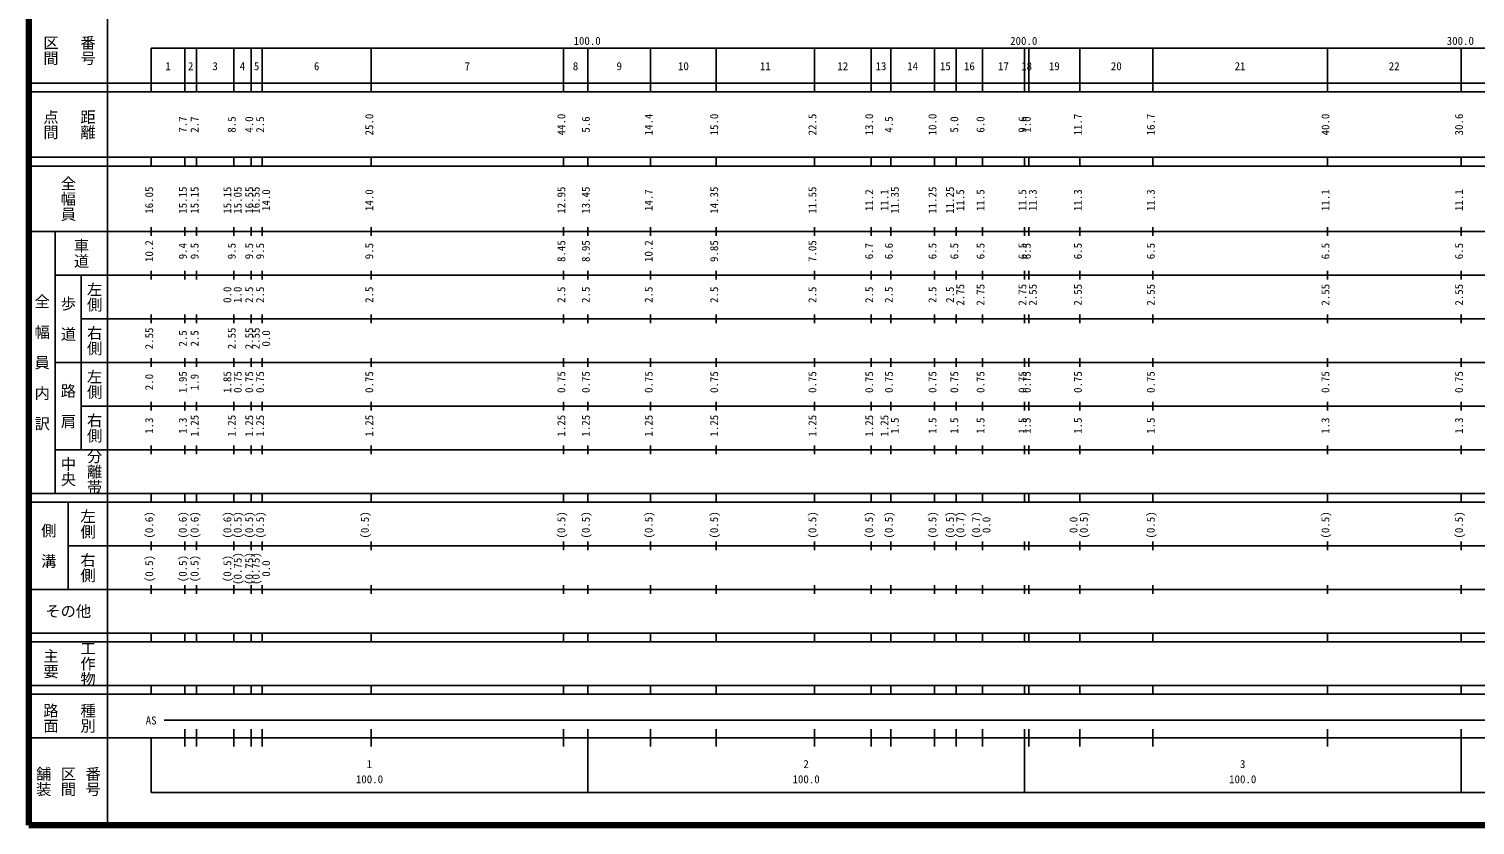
# Model space of a CAD drawing. Units: millimetres, scale not verified. Extents: x 40000 to 680000, y 20000 to 380000.
# Drawn here: x 40000 to 371218, y 20000 to 202409 of the extents above; entities that cross this region are included whole.
import ezdxf
from ezdxf.enums import TextEntityAlignment as Align

# ---------------------------------------------------------------- set-up
doc = ezdxf.new("R2010")
doc.units = ezdxf.units.MM
doc.header["$LTSCALE"] = 1000
doc.layers.add('M-TTL', color=2, linetype='Continuous', lineweight=140)
doc.layers.add('M-TTL-BAND', color=7, linetype='Continuous', lineweight=25)
doc.styles.add('@ＭＳ ゴシック', font='')
doc.styles.add('ＭＳ ゴシック', font='')
doc.styles.get('@ＭＳ ゴシック').set_extended_font_data('@MS Gothic')
doc.styles.get('ＭＳ ゴシック').set_extended_font_data('MS Gothic')

msp = doc.modelspace()

# ---------------------------------------------------------------- linework, layer by layer
at = {"layer": 'M-TTL'}
for p, q in [((40000, 380000), (40000, 20000)), ((40000, 20000), (680000, 20000))]:
    msp.add_line(p, q, dxfattribs=at)
at = {"layer": 'M-TTL-BAND'}
for p, q in [((58000, 370000), (58000, 20000)), ((68000, 198000), (579000, 198000)), ((68000, 198000), (68000, 188000)), ((75700, 188000), (75700, 198000)), ((78400, 188000), (78400, 198000)), ((86900, 188000), (86900, 198000)), ((90900, 188000), (90900, 198000)), ((93400, 188000), (93400, 198000)), ((118400, 188000), (118400, 198000)), ((162400, 188000), (162400, 198000)), ((168000, 188000), (168000, 198000)), ((182400, 188000), (182400, 198000)), ((197400, 188000), (197400, 198000)), ((219900, 188000), (219900, 198000)), ((232900, 188000), (232900, 198000)), ((237400, 188000), (237400, 198000)), ((247400, 188000), (247400, 198000)), ((252400, 188000), (252400, 198000)), ((258400, 188000), (258400, 198000)), ((268000, 188000), (268000, 198000)), ((269000, 188000), (269000, 198000)), ((280700, 188000), (280700, 198000)), ((297400, 188000), (297400, 198000)), ((337400, 188000), (337400, 198000)), ((368000, 188000), (368000, 198000)), ((40000, 190000), (579000, 190000)), ((40000, 188000), (579000, 188000)), ((40000, 173000), (579000, 173000)), ((68000, 171000), (68000, 173000)), ((75700, 171000), (75700, 173000)), ((78400, 171000), (78400, 173000)), ((86900, 171000), (86900, 173000)), ((90900, 171000), (90900, 173000)), ((93400, 171000), (93400, 173000)), ((118400, 171000), (118400, 173000)), ((162400, 171000), (162400, 173000)), ((168000, 171000), (168000, 173000)), ((182400, 171000), (182400, 173000)), ((197400, 171000), (197400, 173000)), ((219900, 171000), (219900, 173000)), ((232900, 171000), (232900, 173000)), ((237400, 171000), (237400, 173000)), ((247400, 171000), (247400, 173000)), ((252400, 171000), (252400, 173000)), ((258400, 171000), (258400, 173000)), ((268000, 171000), (268000, 173000)), ((269000, 171000), (269000, 173000)), ((280700, 171000), (280700, 173000)), ((297400, 171000), (297400, 173000)), ((337400, 171000), (337400, 173000)), ((368000, 171000), (368000, 173000)), ((40000, 171000), (579000, 171000)), ((40000, 156000), (579000, 156000)), ((46000, 96000), (46000, 156000)), ((68000, 155000), (68000, 157000)), ((75700, 155000), (75700, 157000)), ((78400, 155000), (78400, 157000)), ((86900, 155000), (86900, 157000)), ((90900, 155000), (90900, 157000)), ((93400, 155000), (93400, 157000)), ((118400, 155000), (118400, 157000)), ((162400, 155000), (162400, 157000)), ((168000, 155000), (168000, 157000)), ((182400, 155000), (182400, 157000)), ((197400, 155000), (197400, 157000)), ((219900, 155000), (219900, 157000)), ((232900, 155000), (232900, 157000)), ((237400, 155000), (237400, 157000)), ((247400, 155000), (247400, 157000)), ((252400, 155000), (252400, 157000)), ((258400, 155000), (258400, 157000)), ((268000, 155000), (268000, 157000)), ((269000, 155000), (269000, 157000)), ((280700, 155000), (280700, 157000)), ((297400, 155000), (297400, 157000)), ((337400, 155000), (337400, 157000)), ((368000, 155000), (368000, 157000)), ((46000, 146000), (579000, 146000)), ((52000, 146000), (52000, 106000)), ((68000, 145000), (68000, 147000)), ((75700, 145000), (75700, 147000)), ((78400, 145000), (78400, 147000)), ((86900, 145000), (86900, 147000)), ((90900, 145000), (90900, 147000)), ((93400, 145000), (93400, 147000)), ((118400, 145000), (118400, 147000)), ((162400, 145000), (162400, 147000)), ((168000, 145000), (168000, 147000)), ((182400, 145000), (182400, 147000)), ((197400, 145000), (197400, 147000)), ((219900, 145000), (219900, 147000)), ((232900, 145000), (232900, 147000)), ((237400, 145000), (237400, 147000)), ((247400, 145000), (247400, 147000)), ((252400, 145000), (252400, 147000)), ((258400, 145000), (258400, 147000)), ((268000, 145000), (268000, 147000)), ((269000, 145000), (269000, 147000)), ((280700, 145000), (280700, 147000)), ((297400, 145000), (297400, 147000)), ((337400, 145000), (337400, 147000)), ((368000, 145000), (368000, 147000)), ((52000, 136000), (579000, 136000)), ((68000, 135000), (68000, 137000)), ((75700, 135000), (75700, 137000)), ((78400, 135000), (78400, 137000)), ((86900, 135000), (86900, 137000)), ((90900, 135000), (90900, 137000)), ((93400, 135000), (93400, 137000)), ((118400, 135000), (118400, 137000)), ((162400, 135000), (162400, 137000)), ((168000, 135000), (168000, 137000)), ((182400, 135000), (182400, 137000)), ((197400, 135000), (197400, 137000)), ((219900, 135000), (219900, 137000)), ((232900, 135000), (232900, 137000)), ((237400, 135000), (237400, 137000)), ((247400, 135000), (247400, 137000)), ((252400, 135000), (252400, 137000)), ((258400, 135000), (258400, 137000)), ((268000, 135000), (268000, 137000)), ((269000, 135000), (269000, 137000)), ((280700, 135000), (280700, 137000)), ((297400, 135000), (297400, 137000)), ((337400, 135000), (337400, 137000)), ((368000, 135000), (368000, 137000)), ((46000, 126000), (579000, 126000)), ((68000, 125000), (68000, 127000)), ((75700, 125000), (75700, 127000)), ((78400, 125000), (78400, 127000)), ((86900, 125000), (86900, 127000)), ((90900, 125000), (90900, 127000)), ((93400, 125000), (93400, 127000)), ((118400, 125000), (118400, 127000)), ((162400, 125000), (162400, 127000)), ((168000, 125000), (168000, 127000)), ((182400, 125000), (182400, 127000)), ((197400, 125000), (197400, 127000)), ((219900, 125000), (219900, 127000)), ((232900, 125000), (232900, 127000)), ((237400, 125000), (237400, 127000)), ((247400, 125000), (247400, 127000)), ((252400, 125000), (252400, 127000)), ((258400, 125000), (258400, 127000)), ((268000, 125000), (268000, 127000)), ((269000, 125000), (269000, 127000)), ((280700, 125000), (280700, 127000)), ((297400, 125000), (297400, 127000)), ((337400, 125000), (337400, 127000)), ((368000, 125000), (368000, 127000)), ((52000, 116000), (579000, 116000)), ((68000, 115000), (68000, 117000)), ((75700, 115000), (75700, 117000)), ((78400, 115000), (78400, 117000)), ((86900, 115000), (86900, 117000)), ((90900, 115000), (90900, 117000)), ((93400, 115000), (93400, 117000)), ((118400, 115000), (118400, 117000)), ((162400, 115000), (162400, 117000)), ((168000, 115000), (168000, 117000)), ((182400, 115000), (182400, 117000)), ((197400, 115000), (197400, 117000)), ((219900, 115000), (219900, 117000)), ((232900, 115000), (232900, 117000)), ((237400, 115000), (237400, 117000)), ((247400, 115000), (247400, 117000)), ((252400, 115000), (252400, 117000)), ((258400, 115000), (258400, 117000)), ((268000, 115000), (268000, 117000)), ((269000, 115000), (269000, 117000)), ((280700, 115000), (280700, 117000)), ((297400, 115000), (297400, 117000)), ((337400, 115000), (337400, 117000)), ((368000, 115000), (368000, 117000)), ((46000, 106000), (579000, 106000)), ((68000, 105000), (68000, 107000)), ((75700, 105000), (75700, 107000)), ((78400, 105000), (78400, 107000)), ((86900, 105000), (86900, 107000)), ((90900, 105000), (90900, 107000)), ((93400, 105000), (93400, 107000)), ((118400, 105000), (118400, 107000)), ((162400, 105000), (162400, 107000)), ((168000, 105000), (168000, 107000)), ((182400, 105000), (182400, 107000)), ((197400, 105000), (197400, 107000)), ((219900, 105000), (219900, 107000)), ((232900, 105000), (232900, 107000)), ((237400, 105000), (237400, 107000)), ((247400, 105000), (247400, 107000)), ((252400, 105000), (252400, 107000)), ((258400, 105000), (258400, 107000)), ((268000, 105000), (268000, 107000)), ((269000, 105000), (269000, 107000)), ((280700, 105000), (280700, 107000)), ((297400, 105000), (297400, 107000)), ((337400, 105000), (337400, 107000)), ((368000, 105000), (368000, 107000)), ((40000, 96000), (579000, 96000)), ((40000, 94000), (579000, 94000)), ((49000, 94000), (49000, 74000)), ((68000, 94000), (68000, 96000)), ((75700, 94000), (75700, 96000)), ((78400, 94000), (78400, 96000)), ((86900, 94000), (86900, 96000)), ((90900, 94000), (90900, 96000)), ((93400, 94000), (93400, 96000)), ((118400, 94000), (118400, 96000)), ((162400, 94000), (162400, 96000)), ((168000, 94000), (168000, 96000)), ((182400, 94000), (182400, 96000)), ((197400, 94000), (197400, 96000)), ((219900, 94000), (219900, 96000)), ((232900, 94000), (232900, 96000)), ((237400, 94000), (237400, 96000)), ((247400, 94000), (247400, 96000)), ((252400, 94000), (252400, 96000)), ((258400, 94000), (258400, 96000)), ((268000, 94000), (268000, 96000)), ((269000, 94000), (269000, 96000)), ((280700, 94000), (280700, 96000)), ((297400, 94000), (297400, 96000)), ((337400, 94000), (337400, 96000)), ((368000, 94000), (368000, 96000)), ((49000, 84000), (579000, 84000)), ((68000, 83000), (68000, 85000)), ((75700, 83000), (75700, 85000)), ((78400, 83000), (78400, 85000)), ((86900, 83000), (86900, 85000)), ((90900, 83000), (90900, 85000)), ((93400, 83000), (93400, 85000)), ((118400, 83000), (118400, 85000)), ((162400, 83000), (162400, 85000)), ((168000, 83000), (168000, 85000)), ((182400, 83000), (182400, 85000)), ((197400, 83000), (197400, 85000)), ((219900, 83000), (219900, 85000)), ((232900, 83000), (232900, 85000)), ((237400, 83000), (237400, 85000)), ((247400, 83000), (247400, 85000)), ((252400, 83000), (252400, 85000)), ((258400, 83000), (258400, 85000)), ((268000, 83000), (268000, 85000)), ((269000, 83000), (269000, 85000)), ((280700, 83000), (280700, 85000)), ((297400, 83000), (297400, 85000)), ((337400, 83000), (337400, 85000)), ((368000, 83000), (368000, 85000)), ((40000, 74000), (579000, 74000)), ((68000, 73000), (68000, 75000)), ((75700, 73000), (75700, 75000)), ((78400, 73000), (78400, 75000)), ((86900, 73000), (86900, 75000)), ((90900, 73000), (90900, 75000)), ((93400, 73000), (93400, 75000)), ((118400, 73000), (118400, 75000)), ((162400, 73000), (162400, 75000)), ((168000, 73000), (168000, 75000)), ((182400, 73000), (182400, 75000)), ((197400, 73000), (197400, 75000)), ((219900, 73000), (219900, 75000)), ((232900, 73000), (232900, 75000)), ((237400, 73000), (237400, 75000)), ((247400, 73000), (247400, 75000)), ((252400, 73000), (252400, 75000)), ((258400, 73000), (258400, 75000)), ((268000, 73000), (268000, 75000)), ((269000, 73000), (269000, 75000)), ((280700, 73000), (280700, 75000)), ((297400, 73000), (297400, 75000)), ((337400, 73000), (337400, 75000)), ((368000, 73000), (368000, 75000)), ((40000, 64000), (579000, 64000)), ((68000, 62000), (68000, 64000)), ((75700, 62000), (75700, 64000)), ((78400, 62000), (78400, 64000)), ((86900, 62000), (86900, 64000)), ((90900, 62000), (90900, 64000)), ((93400, 62000), (93400, 64000)), ((118400, 62000), (118400, 64000)), ((162400, 62000), (162400, 64000)), ((168000, 62000), (168000, 64000)), ((182400, 62000), (182400, 64000)), ((197400, 62000), (197400, 64000)), ((219900, 62000), (219900, 64000)), ((232900, 62000), (232900, 64000)), ((237400, 62000), (237400, 64000)), ((247400, 62000), (247400, 64000)), ((252400, 62000), (252400, 64000)), ((258400, 62000), (258400, 64000)), ((268000, 62000), (268000, 64000)), ((269000, 62000), (269000, 64000)), ((280700, 62000), (280700, 64000)), ((297400, 62000), (297400, 64000)), ((337400, 62000), (337400, 64000)), ((368000, 62000), (368000, 64000)), ((40000, 62000), (579000, 62000)), ((40000, 52000), (579000, 52000)), ((40000, 50000), (579000, 50000)), ((68000, 50000), (68000, 52000)), ((75700, 50000), (75700, 52000)), ((78400, 50000), (78400, 52000)), ((86900, 50000), (86900, 52000)), ((90900, 50000), (90900, 52000)), ((93400, 50000), (93400, 52000)), ((118400, 50000), (118400, 52000)), ((162400, 50000), (162400, 52000)), ((168000, 50000), (168000, 52000)), ((182400, 50000), (182400, 52000)), ((197400, 50000), (197400, 52000)), ((219900, 50000), (219900, 52000)), ((232900, 50000), (232900, 52000)), ((237400, 50000), (237400, 52000)), ((247400, 50000), (247400, 52000)), ((252400, 50000), (252400, 52000)), ((258400, 50000), (258400, 52000)), ((268000, 50000), (268000, 52000)), ((269000, 50000), (269000, 52000)), ((280700, 50000), (280700, 52000)), ((297400, 50000), (297400, 52000)), ((337400, 50000), (337400, 52000)), ((368000, 50000), (368000, 52000)), ((71000, 44000), (565000, 44000)), ((40000, 40000), (579000, 40000)), ((68000, 40000), (68000, 27500)), ((75700, 38000), (75700, 42000)), ((78400, 38000), (78400, 42000)), ((86900, 38000), (86900, 42000)), ((90900, 38000), (90900, 42000)), ((93400, 38000), (93400, 42000)), ((118400, 38000), (118400, 42000)), ((162400, 38000), (162400, 42000)), ((168000, 27500), (168000, 42000)), ((182400, 38000), (182400, 42000)), ((197400, 38000), (197400, 42000)), ((219900, 38000), (219900, 42000)), ((232900, 38000), (232900, 42000)), ((237400, 38000), (237400, 42000)), ((247400, 38000), (247400, 42000)), ((252400, 38000), (252400, 42000)), ((258400, 38000), (258400, 42000)), ((268000, 27500), (268000, 42000)), ((269000, 38000), (269000, 42000)), ((280700, 38000), (280700, 42000)), ((297400, 38000), (297400, 42000)), ((337400, 38000), (337400, 42000)), ((368000, 27500), (368000, 42000)), ((68000, 27500), (579000, 27500))]:
    msp.add_line(p, q, dxfattribs=at)

# ---------------------------------------------------------------- texts
at = {"layer": 'M-TTL-BAND', "style": '@ＭＳ ゴシック'}
for s, p in [('区間', (45000, 197500)), ('番号', (53500, 197500)), ('点間', (45000, 180500)), ('距離', (53500, 180500)), ('全幅員', (49000, 163500)), ('車道', (52000, 151000)), ('左側', (55000, 141000)), ('全\u3000幅\u3000員\u3000内\u3000訳', (43000, 126000)), ('歩\u3000道', (49000, 136000)), ('右側', (55000, 131000)), ('左側', (55000, 121000)), ('路\u3000肩', (49000, 116000)), ('右側', (55000, 111000)), ('分離帯', (55000, 101000)), ('中央', (49000, 101000)), ('左側', (53500, 89000)), ('側\u3000溝', (44500, 84000)), ('右側', (53500, 79000)), ('主要', (45000, 57000)), ('工作物', (53500, 57000)), ('路面', (45000, 44500)), ('種別', (53500, 44500)), ('舗装', (43333, 30000)), ('区間', (49000, 30000)), ('番号', (54667, 30000))]:
    msp.add_text(s, height=2566, rotation=270, dxfattribs=at).set_placement(p, align=Align.MIDDLE_CENTER)
at = {"layer": 'M-TTL-BAND', "style": 'ＭＳ ゴシック'}
for s, p in [('100.0', (167844, 198195)), ('200.0', (267844, 198195)), ('300.0', (367844, 198195)), ('1', (71850, 192405)), ('2', (77050, 192405)), ('3', (82650, 192405)), ('4', (88900, 192405)), ('5', (92150, 192405)), ('6', (105900, 192405)), ('7', (140400, 192405)), ('8', (165200, 192405)), ('9', (175200, 192405)), ('10', (189900, 192405)), ('11', (208650, 192405)), ('12', (226400, 192405)), ('13', (235150, 192405)), ('14', (242400, 192405)), ('15', (249900, 192405)), ('16', (255400, 192405)), ('17', (263200, 192405)), ('18', (268500, 192405)), ('19', (274850, 192405)), ('20', (289050, 192405)), ('21', (317400, 192405)), ('22', (352700, 192405)), ('AS', (68000, 42500)), ('1', (118000, 32523)), ('2', (218000, 32523)), ('3', (318000, 32523)), ('100.0', (118000, 29033)), ('100.0', (218000, 29033)), ('100.0', (318000, 29033))]:
    msp.add_text(s, height=1833, dxfattribs=at).set_placement(p, align=Align.BOTTOM_CENTER)
for s, p in [('7.7', (76700, 180500)), ('2.7', (79400, 180500)), ('8.5', (87900, 180500)), ('4.0', (91900, 180500)), ('2.5', (94400, 180500)), ('25.0', (119400, 180500)), ('44.0', (163400, 180500)), ('5.6', (169000, 180500)), ('14.4', (183400, 180500)), ('15.0', (198400, 180500)), ('22.5', (220900, 180500)), ('13.0', (233900, 180500)), ('4.5', (238400, 180500)), ('10.0', (248400, 180500)), ('5.0', (253400, 180500)), ('6.0', (259400, 180500)), ('9.6', (269000, 180500)), ('1.0', (270000, 180500)), ('11.7', (281700, 180500)), ('16.7', (298400, 180500)), ('40.0', (338400, 180500)), ('30.6', (369000, 180500)), ('16.05', (69000, 163174)), ('15.15', (76700, 163174)), ('15.15', (79400, 163174)), ('15.15', (86900, 163174)), ('15.05', (89270, 163174)), ('16.55', (91900, 163174)), ('16.55', (93400, 163174)), ('12.95', (163400, 163174)), ('13.45', (169000, 163174)), ('14.35', (198400, 163174)), ('11.55', (220900, 163174)), ('11.35', (239770, 163174)), ('11.25', (248400, 163174)), ('11.25', (252400, 163174)), ('14.0', (95770, 163174)), ('14.0', (119400, 163174)), ('14.7', (183400, 163174)), ('11.2', (233900, 163174)), ('11.1', (237400, 163174)), ('11.5', (254770, 163174)), ('11.5', (259400, 163174)), ('11.5', (269000, 163174)), ('11.5', (269000, 163174)), ('11.3', (271370, 163174)), ('11.3', (281700, 163174)), ('11.3', (298400, 163174)), ('11.1', (338400, 163174)), ('11.1', (369000, 163174)), ('10.2', (69000, 151500)), ('9.4', (76700, 151500)), ('9.5', (79400, 151500)), ('9.5', (87900, 151500)), ('9.5', (91900, 151500)), ('9.5', (94400, 151500)), ('9.5', (119400, 151500)), ('8.45', (163400, 151500)), ('8.95', (169000, 151500)), ('10.2', (183400, 151500)), ('9.85', (198400, 151500)), ('7.05', (220900, 151500)), ('6.7', (233900, 151500)), ('6.6', (238400, 151500)), ('6.5', (248400, 151500)), ('6.5', (253400, 151500)), ('6.5', (259400, 151500)), ('6.5', (269000, 151500)), ('6.5', (270000, 151500)), ('6.5', (281700, 151500)), ('6.5', (298400, 151500)), ('6.5', (338400, 151500)), ('6.5', (369000, 151500)), ('0.0', (86900, 141500)), ('1.0', (89270, 141500)), ('2.5', (91900, 141500)), ('2.5', (94400, 141500)), ('2.5', (119400, 141500)), ('2.5', (163400, 141500)), ('2.5', (169000, 141500)), ('2.5', (183400, 141500)), ('2.5', (198400, 141500)), ('2.5', (220900, 141500)), ('2.5', (233900, 141500)), ('2.5', (238400, 141500)), ('2.5', (248400, 141500)), ('2.5', (252400, 141500)), ('2.75', (254770, 141500)), ('2.75', (259400, 141500)), ('2.75', (269000, 141500)), ('2.75', (269000, 141500)), ('2.55', (271370, 141500)), ('2.55', (281700, 141500)), ('2.55', (298400, 141500)), ('2.55', (338400, 141500)), ('2.55', (369000, 141500)), ('2.55', (69000, 131500)), ('2.5', (76700, 131500)), ('2.5', (79400, 131500)), ('2.55', (87900, 131500)), ('2.55', (91900, 131500)), ('2.55', (93400, 131500)), ('0.0', (95770, 131500)), ('2.0', (69000, 121500)), ('1.95', (76700, 121500)), ('1.9', (79400, 121500)), ('1.85', (86900, 121500)), ('0.75', (89270, 121500)), ('0.75', (91900, 121500)), ('0.75', (94400, 121500)), ('0.75', (119400, 121500)), ('0.75', (163400, 121500)), ('0.75', (169000, 121500)), ('0.75', (183400, 121500)), ('0.75', (198400, 121500)), ('0.75', (220900, 121500)), ('0.75', (233900, 121500)), ('0.75', (238400, 121500)), ('0.75', (248400, 121500)), ('0.75', (253400, 121500)), ('0.75', (259400, 121500)), ('0.75', (269000, 121500)), ('0.75', (270000, 121500)), ('0.75', (281700, 121500)), ('0.75', (298400, 121500)), ('0.75', (338400, 121500)), ('0.75', (369000, 121500)), ('1.3', (69000, 111500)), ('1.3', (76700, 111500)), ('1.25', (79400, 111500)), ('1.25', (87900, 111500)), ('1.25', (91900, 111500)), ('1.25', (94400, 111500)), ('1.25', (119400, 111500)), ('1.25', (163400, 111500)), ('1.25', (169000, 111500)), ('1.25', (183400, 111500)), ('1.25', (198400, 111500)), ('1.25', (220900, 111500)), ('1.25', (233900, 111500)), ('1.25', (237400, 111500)), ('1.5', (239770, 111500)), ('1.5', (248400, 111500)), ('1.5', (253400, 111500)), ('1.5', (259400, 111500)), ('1.5', (269000, 111500)), ('1.5', (270000, 111500)), ('1.5', (281700, 111500)), ('1.5', (298400, 111500)), ('1.3', (338400, 111500)), ('1.3', (369000, 111500)), ('(0.6)', (69000, 88764)), ('(0.6)', (76700, 88764)), ('(0.6)', (79400, 88764)), ('(0.6)', (86900, 88764)), ('(0.5)', (89270, 88764)), ('(0.5)', (91900, 88764)), ('(0.5)', (94400, 88764)), ('(0.5)', (118400, 88764)), ('(0.5)', (163400, 88764)), ('(0.5)', (169000, 88764)), ('(0.5)', (183400, 88764)), ('(0.5)', (198400, 88764)), ('(0.5)', (220900, 88764)), ('(0.5)', (233900, 88764)), ('(0.5)', (238400, 88764)), ('(0.5)', (248400, 88764)), ('(0.5)', (252400, 88764)), ('(0.7)', (254770, 88764)), ('(0.7)', (258400, 88764)), ('0.0', (260770, 88764)), ('0.0', (280700, 88764)), ('(0.5)', (283070, 88764)), ('(0.5)', (298400, 88764)), ('(0.5)', (338400, 88764)), ('(0.5)', (369000, 88764)), ('(0.5)', (69000, 78764)), ('(0.5)', (76700, 78764)), ('(0.5)', (79400, 78764)), ('(0.5)', (86900, 78764)), ('(0.75)', (89270, 78764)), ('(0.75)', (91900, 78764)), ('(0.75)', (93400, 78764)), ('0.0', (95770, 78764))]:
    msp.add_text(s, height=1833, rotation=90, dxfattribs=at).set_placement(p, align=Align.BOTTOM_CENTER)
msp.add_text('その他', height=2566, dxfattribs=at).set_placement((49000, 69000), align=Align.MIDDLE_CENTER)

doc.saveas('drawing.dxf')
